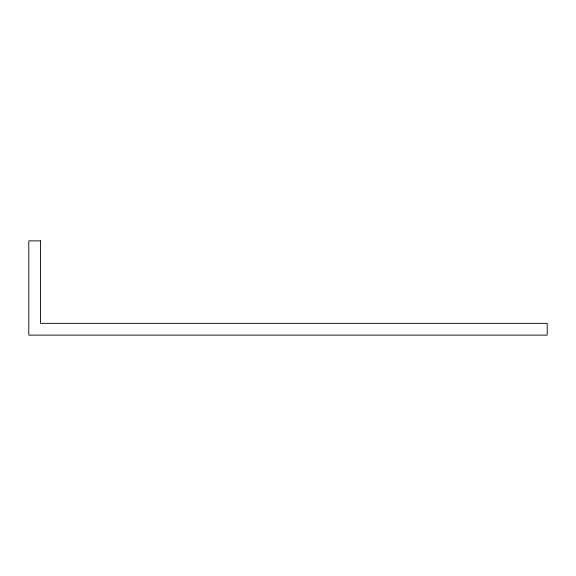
<?xml version="1.0" encoding="UTF-8"?>
<svg xmlns="http://www.w3.org/2000/svg" width="576" height="576" viewBox="0 0 576 576"><rect width="100%" height="100%" fill="white"/><g stroke="black" fill="none" stroke-linecap="round" stroke-linejoin="round"><path stroke-width="0.86" d="M40.579 240.876L28.8 240.876L28.8 335.124L547.2 335.124L547.2 323.345L40.579 323.345L40.579 240.876"/></g></svg>
